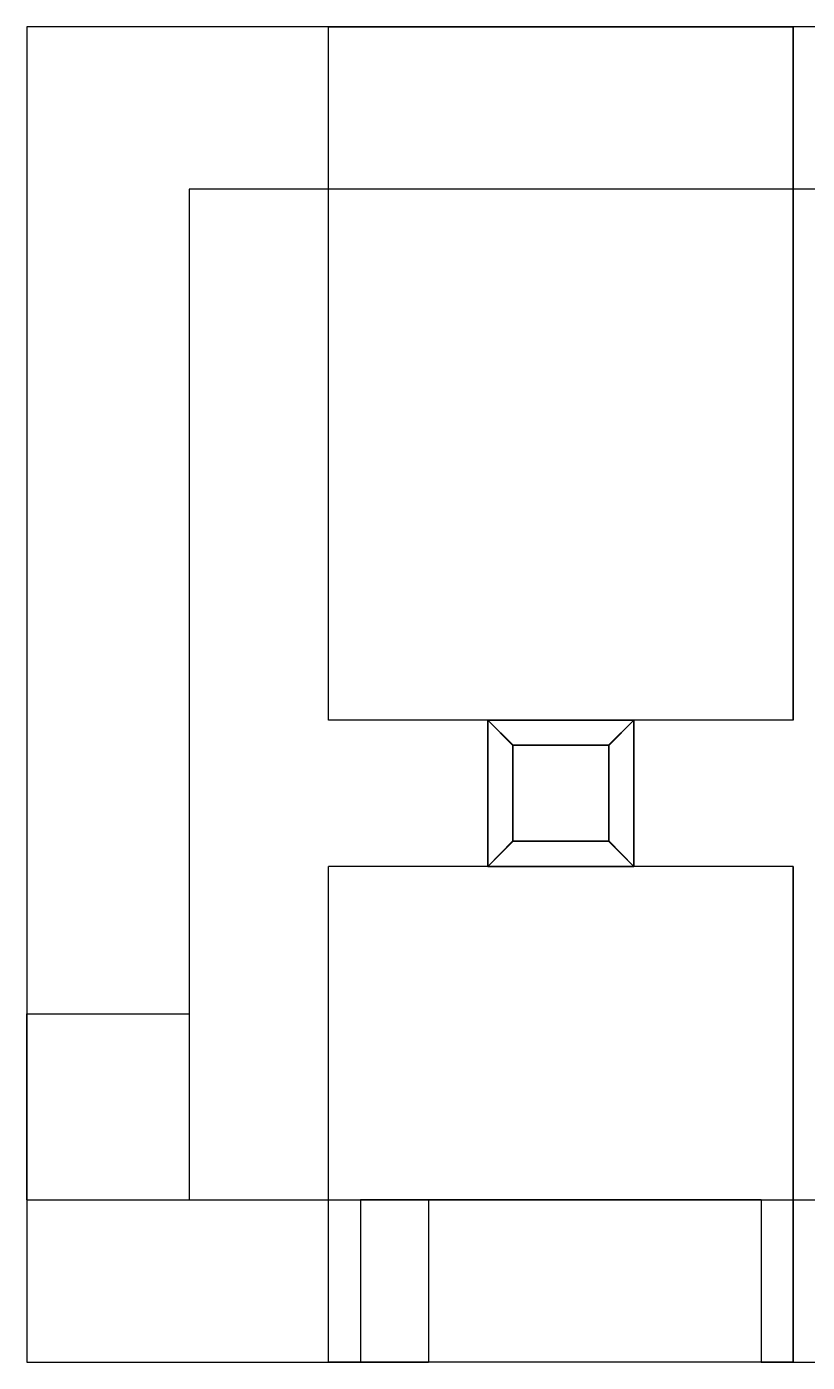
# Model space of a CAD drawing. Header units: millimetres. Extents: x 8.2 to 62.6, y 389.2 to 443.4.
# Drawn here: x 25.66 to 29.08, y 392.36 to 398.21 of the extents above; entities that cross this region are included whole.
import ezdxf

# ---------------------------------------------------------------- set-up
doc = ezdxf.new("R2010")
doc.units = ezdxf.units.MM
doc.layers.add('Feature', color=7, linetype='CONTINUOUS')

msp = doc.modelspace()

# ---------------------------------------------------------------- linework, layer by layer
at = {"layer": 'Feature'}
for p, q in [((26.9858, 398.206, -62.0183), (25.665, 398.206, -62.0183)), ((25.665, 398.206, -62.0183), (25.665, 392.364, -62.0183)), ((37.9586, 398.206, -69.2319), (25.665, 398.206, -69.2319)), ((25.665, 398.206, -69.2319), (25.665, 398.206, -62.0183)), ((26.9858, 398.206, -62.0183), (25.665, 398.206, -62.0183)), ((25.665, 398.206, -69.2319), (25.665, 393.888, -69.2319)), ((37.9586, 398.206, -69.2319), (25.665, 398.206, -69.2319)), ((25.665, 398.206, -62.0183), (25.665, 392.364, -62.0183)), ((25.665, 398.206, -69.2319), (25.665, 398.206, -62.0183)), ((25.665, 398.206, -69.2319), (25.665, 393.888, -69.2319)), ((26.9858, 395.173, -62.0183), (26.9858, 398.206, -62.6533)), ((26.9858, 398.206, -62.6533), (26.9858, 398.206, -62.0183)), ((26.9858, 395.173, -62.0183), (26.9858, 398.206, -62.0183)), ((26.9858, 395.173, -62.0183), (26.9858, 398.206, -62.0183)), ((26.9858, 398.206, -62.6533), (26.9858, 398.206, -62.0183)), ((26.9858, 398.206, -62.6533), (29.0178, 398.206, -62.6533)), ((26.9858, 395.173, -62.0183), (26.9858, 398.206, -62.6533)), ((26.9858, 398.206, -62.6533), (29.0178, 398.206, -62.6533)), ((29.0178, 395.173, -62.0183), (29.0178, 398.206, -62.6533)), ((29.0178, 398.206, -62.0183), (29.0178, 395.173, -62.0183)), ((29.0178, 398.206, -62.6533), (29.0178, 398.206, -62.0183)), ((29.5258, 398.206, -62.0183), (29.0178, 398.206, -62.0183)), ((29.0178, 398.206, -62.0183), (29.0178, 395.173, -62.0183)), ((29.0178, 398.206, -62.6533), (29.0178, 398.206, -62.0183)), ((29.5258, 398.206, -62.0183), (29.0178, 398.206, -62.0183)), ((29.0178, 395.173, -62.0183), (29.0178, 398.206, -62.6533)), ((26.3762, 397.495, -69.2319), (26.3762, 393.888, -69.2319)), ((26.3762, 397.495, -69.2319), (26.3762, 397.495, -62.7295)), ((26.3762, 397.495, -62.7295), (26.3762, 393.075, -62.7295)), ((37.2474, 397.495, -69.2319), (26.3762, 397.495, -69.2319)), ((26.3762, 397.495, -69.2319), (26.3762, 393.888, -69.2319)), ((37.2474, 397.495, -62.7295), (26.3762, 397.495, -62.7295)), ((26.3762, 397.495, -69.2319), (26.3762, 397.495, -62.7295)), ((37.2474, 397.495, -69.2319), (26.3762, 397.495, -69.2319)), ((26.3762, 397.495, -62.7295), (26.3762, 393.075, -62.7295)), ((37.2474, 397.495, -62.7295), (26.3762, 397.495, -62.7295)), ((27.6818, 395.173, -62.0183), (26.9858, 395.173, -62.0183)), ((27.6818, 395.173, -62.0183), (26.9858, 395.173, -62.0183)), ((27.6818, 394.533, -62.0183), (27.6818, 395.173, -62.0183)), ((27.6818, 395.173, -68.7239), (27.6818, 394.533, -68.7239)), ((27.791, 395.064, -69.0239), (27.6818, 395.173, -68.7239)), ((28.3218, 395.173, -68.7239), (27.6818, 395.173, -68.7239)), ((27.791, 395.064, -69.0239), (27.6818, 395.173, -68.7239)), ((27.6818, 394.533, -62.7295), (27.6818, 395.173, -62.7295)), ((27.6818, 395.173, -68.7239), (27.6818, 395.173, -62.7295)), ((27.6818, 395.173, -68.7239), (27.6818, 394.533, -68.7239)), ((27.6818, 395.173, -68.7239), (27.6818, 395.173, -62.7295)), ((27.6818, 395.173, -62.7295), (28.3218, 395.173, -62.7295)), ((28.3218, 395.173, -68.7239), (27.6818, 395.173, -68.7239)), ((27.6818, 395.173, -62.7295), (28.3218, 395.173, -62.7295)), ((27.6818, 394.533, -62.7295), (27.6818, 395.173, -62.7295)), ((28.3218, 395.173, -62.0183), (27.6818, 395.173, -62.0183)), ((27.6818, 395.173, -59.3259), (27.6818, 394.533, -59.3259)), ((27.7928, 395.063, -59.0211), (27.6818, 395.173, -59.3259)), ((28.3218, 395.173, -59.3259), (27.6818, 395.173, -59.3259)), ((27.7928, 395.063, -59.0211), (27.6818, 395.173, -59.3259)), ((28.3218, 395.173, -62.0183), (27.6818, 395.173, -62.0183)), ((27.6818, 395.173, -62.0183), (27.6818, 395.173, -59.3259)), ((28.3218, 395.173, -59.3259), (27.6818, 395.173, -59.3259)), ((27.6818, 394.533, -62.0183), (27.6818, 395.173, -62.0183)), ((27.6818, 395.173, -59.3259), (27.6818, 394.533, -59.3259)), ((27.6818, 395.173, -62.0183), (27.6818, 395.173, -59.3259)), ((28.2109, 395.063, -59.0211), (28.3218, 395.173, -59.3259)), ((28.2109, 395.063, -59.0211), (28.3218, 395.173, -59.3259)), ((28.2126, 395.064, -69.0239), (28.3218, 395.173, -68.7239)), ((28.2126, 395.064, -69.0239), (28.3218, 395.173, -68.7239)), ((29.0178, 395.173, -62.0183), (28.3218, 395.173, -62.0183)), ((28.3218, 395.173, -62.0183), (28.3218, 394.533, -62.0183)), ((28.3218, 394.533, -68.7239), (28.3218, 395.173, -68.7239)), ((28.3218, 395.173, -68.7239), (28.3218, 395.173, -62.7295)), ((28.3218, 395.173, -68.7239), (28.3218, 395.173, -62.7295)), ((28.3218, 395.173, -62.7295), (28.3218, 394.533, -62.7295)), ((28.3218, 394.533, -68.7239), (28.3218, 395.173, -68.7239)), ((28.3218, 395.173, -62.7295), (28.3218, 394.533, -62.7295)), ((29.0178, 395.173, -62.0183), (28.3218, 395.173, -62.0183)), ((28.3218, 394.533, -59.3259), (28.3218, 395.173, -59.3259)), ((28.3218, 395.173, -62.0183), (28.3218, 395.173, -59.3259)), ((28.3218, 395.173, -62.0183), (28.3218, 394.533, -62.0183)), ((28.3218, 395.173, -62.0183), (28.3218, 395.173, -59.3259)), ((28.3218, 394.533, -59.3259), (28.3218, 395.173, -59.3259)), ((27.791, 395.064, -69.0239), (27.791, 394.643, -69.0239)), ((28.2126, 395.064, -69.0239), (27.791, 395.064, -69.0239)), ((27.791, 395.064, -69.0239), (27.791, 394.643, -69.0239)), ((28.2126, 395.064, -69.0239), (27.791, 395.064, -69.0239)), ((27.7928, 395.063, -59.0211), (28.2109, 395.063, -59.0211)), ((27.7928, 394.644, -59.0211), (27.7928, 395.063, -59.0211)), ((27.7928, 394.644, -59.0211), (27.7928, 395.063, -59.0211)), ((27.7928, 395.063, -59.0211), (28.2109, 395.063, -59.0211)), ((28.2109, 395.063, -59.0211), (28.2109, 394.644, -59.0211)), ((28.2109, 395.063, -59.0211), (28.2109, 394.644, -59.0211)), ((28.2126, 394.643, -69.0239), (28.2126, 395.064, -69.0239)), ((28.2126, 394.643, -69.0239), (28.2126, 395.064, -69.0239)), ((27.7928, 394.644, -59.0211), (27.6818, 394.533, -59.3259)), ((27.7928, 394.644, -59.0211), (27.6818, 394.533, -59.3259)), ((27.791, 394.643, -69.0239), (27.6818, 394.533, -68.7239)), ((27.791, 394.643, -69.0239), (27.6818, 394.533, -68.7239)), ((27.791, 394.643, -69.0239), (28.2126, 394.643, -69.0239)), ((27.791, 394.643, -69.0239), (28.2126, 394.643, -69.0239)), ((28.2109, 394.644, -59.0211), (27.7928, 394.644, -59.0211)), ((28.2109, 394.644, -59.0211), (27.7928, 394.644, -59.0211)), ((28.2109, 394.644, -59.0211), (28.3218, 394.533, -59.3259)), ((28.2109, 394.644, -59.0211), (28.3218, 394.533, -59.3259)), ((28.2126, 394.643, -69.0239), (28.3218, 394.533, -68.7239)), ((28.2126, 394.643, -69.0239), (28.3218, 394.533, -68.7239)), ((26.9858, 392.364, -62.0183), (26.9858, 394.533, -62.0183)), ((27.6818, 394.533, -62.0183), (26.9858, 394.533, -62.0183)), ((26.9858, 392.364, -62.6533), (26.9858, 394.533, -62.0183)), ((26.9858, 392.364, -62.0183), (26.9858, 394.533, -62.0183)), ((26.9858, 392.364, -62.6533), (26.9858, 394.533, -62.0183)), ((27.6818, 394.533, -62.0183), (26.9858, 394.533, -62.0183)), ((27.6818, 394.533, -68.7239), (28.3218, 394.533, -68.7239)), ((27.6818, 394.533, -68.7239), (27.6818, 394.533, -62.7295)), ((28.3218, 394.533, -62.7295), (27.6818, 394.533, -62.7295)), ((27.6818, 394.533, -68.7239), (27.6818, 394.533, -62.7295)), ((27.6818, 394.533, -68.7239), (28.3218, 394.533, -68.7239)), ((28.3218, 394.533, -62.7295), (27.6818, 394.533, -62.7295)), ((28.3218, 394.533, -62.0183), (27.6818, 394.533, -62.0183)), ((27.6818, 394.533, -59.3259), (28.3218, 394.533, -59.3259)), ((27.6818, 394.533, -62.0183), (27.6818, 394.533, -59.3259)), ((28.3218, 394.533, -62.0183), (27.6818, 394.533, -62.0183)), ((27.6818, 394.533, -59.3259), (28.3218, 394.533, -59.3259)), ((27.6818, 394.533, -62.0183), (27.6818, 394.533, -59.3259)), ((29.0178, 394.533, -62.0183), (28.3218, 394.533, -62.0183)), ((28.3218, 394.533, -68.7239), (28.3218, 394.533, -62.7295)), ((28.3218, 394.533, -68.7239), (28.3218, 394.533, -62.7295)), ((29.0178, 394.533, -62.0183), (28.3218, 394.533, -62.0183)), ((28.3218, 394.533, -62.0183), (28.3218, 394.533, -59.3259)), ((28.3218, 394.533, -62.0183), (28.3218, 394.533, -59.3259)), ((29.0178, 394.533, -62.0183), (29.0178, 392.364, -62.0183)), ((29.0178, 392.364, -62.6533), (29.0178, 394.533, -62.0183)), ((29.0178, 394.533, -62.0183), (29.0178, 392.364, -62.0183)), ((29.0178, 392.364, -62.6533), (29.0178, 394.533, -62.0183)), ((25.665, 393.888, -69.2319), (26.3762, 393.888, -69.2319)), ((25.665, 393.888, -65.0917), (25.665, 393.888, -69.2319)), ((25.665, 393.075, -65.9045), (25.665, 393.888, -65.0917)), ((25.665, 393.888, -65.0917), (26.3762, 393.888, -65.0917)), ((25.665, 393.888, -65.0917), (25.665, 393.888, -69.2319)), ((25.665, 393.888, -69.2319), (26.3762, 393.888, -69.2319)), ((25.665, 393.075, -65.9045), (25.665, 393.888, -65.0917)), ((25.665, 393.888, -65.0917), (26.3762, 393.888, -65.0917)), ((26.3762, 393.888, -65.0917), (26.3762, 393.075, -65.9045)), ((26.3762, 393.888, -69.2319), (26.3762, 393.888, -65.0917)), ((26.3762, 393.888, -69.2319), (26.3762, 393.888, -65.0917)), ((26.3762, 393.888, -65.0917), (26.3762, 393.075, -65.9045)), ((25.665, 393.075, -69.2319), (25.665, 393.075, -65.9045)), ((25.665, 393.075, -69.2319), (25.665, 392.364, -69.2319)), ((25.665, 393.075, -69.2319), (27.1255, 393.075, -69.2319)), ((25.665, 393.075, -69.2319), (25.665, 393.075, -65.9045)), ((25.665, 393.075, -65.9045), (26.3762, 393.075, -65.9045)), ((25.665, 393.075, -69.2319), (27.1255, 393.075, -69.2319)), ((25.665, 393.075, -69.2319), (25.665, 392.364, -69.2319)), ((25.665, 393.075, -65.9045), (26.3762, 393.075, -65.9045)), ((26.3762, 393.075, -65.9045), (26.3762, 393.075, -62.7295)), ((26.3762, 393.075, -65.9045), (26.3762, 393.075, -62.7295)), ((26.3762, 393.075, -62.7295), (37.2474, 393.075, -62.7295)), ((26.3762, 393.075, -62.7295), (37.2474, 393.075, -62.7295)), ((28.8781, 393.075, -65.2949), (27.1255, 393.075, -65.2949)), ((27.1255, 393.075, -65.2949), (27.1255, 393.075, -68.0361)), ((27.1255, 393.075, -68.0361), (27.4234, 393.075, -68.2159)), ((27.4234, 393.075, -68.2159), (27.1255, 393.075, -69.2319)), ((27.1255, 393.075, -69.2319), (27.1255, 392.364, -69.2319)), ((27.1255, 393.075, -65.2949), (27.1255, 392.364, -65.2949)), ((28.8781, 393.075, -65.2949), (27.1255, 393.075, -65.2949)), ((27.1255, 393.075, -68.0361), (27.1255, 392.364, -68.0361)), ((27.1255, 393.075, -65.2949), (27.1255, 393.075, -68.0361)), ((27.1255, 393.075, -65.2949), (27.1255, 392.364, -65.2949)), ((27.1255, 393.075, -68.0361), (27.4234, 393.075, -68.2159)), ((27.1255, 393.075, -68.0361), (27.1255, 392.364, -68.0361)), ((27.1255, 393.075, -69.2319), (27.1255, 392.364, -69.2319)), ((27.4234, 393.075, -68.2159), (27.1255, 393.075, -69.2319)), ((27.4234, 393.075, -68.2159), (27.4234, 392.364, -68.2159)), ((27.4234, 393.075, -68.2159), (27.4234, 392.364, -68.2159)), ((28.8781, 393.075, -69.2319), (28.8781, 392.364, -69.2319)), ((28.8781, 393.075, -69.2319), (34.7455, 393.075, -69.2319)), ((28.8781, 393.075, -69.2319), (34.7455, 393.075, -69.2319)), ((28.8781, 393.075, -69.2319), (28.8781, 393.075, -65.2949)), ((28.8781, 393.075, -65.2949), (28.8781, 392.364, -65.2949)), ((28.8781, 393.075, -69.2319), (28.8781, 393.075, -65.2949)), ((28.8781, 393.075, -69.2319), (28.8781, 392.364, -69.2319)), ((28.8781, 393.075, -65.2949), (28.8781, 392.364, -65.2949)), ((25.665, 392.364, -62.0183), (26.9858, 392.364, -62.0183)), ((25.665, 392.364, -62.0183), (26.9858, 392.364, -62.0183)), ((25.665, 392.364, -69.2319), (25.665, 392.364, -62.0183)), ((25.665, 392.364, -69.2319), (27.1255, 392.364, -69.2319)), ((25.665, 392.364, -69.2319), (25.665, 392.364, -62.0183)), ((25.665, 392.364, -69.2319), (27.1255, 392.364, -69.2319)), ((29.0178, 392.364, -62.6533), (26.9858, 392.364, -62.6533)), ((26.9858, 392.364, -62.6533), (26.9858, 392.364, -62.0183)), ((26.9858, 392.364, -62.6533), (26.9858, 392.364, -62.0183)), ((29.0178, 392.364, -62.6533), (26.9858, 392.364, -62.6533)), ((27.4234, 392.364, -68.2159), (27.1255, 392.364, -69.2319)), ((27.1255, 392.364, -68.0361), (27.4234, 392.364, -68.2159)), ((27.1255, 392.364, -65.2949), (27.1255, 392.364, -68.0361)), ((28.8781, 392.364, -65.2949), (27.1255, 392.364, -65.2949)), ((28.8781, 392.364, -65.2949), (27.1255, 392.364, -65.2949)), ((27.1255, 392.364, -65.2949), (27.1255, 392.364, -68.0361)), ((27.1255, 392.364, -68.0361), (27.4234, 392.364, -68.2159)), ((27.4234, 392.364, -68.2159), (27.1255, 392.364, -69.2319)), ((28.8781, 392.364, -69.2319), (34.7455, 392.364, -69.2319)), ((28.8781, 392.364, -69.2319), (28.8781, 392.364, -65.2949)), ((28.8781, 392.364, -69.2319), (34.7455, 392.364, -69.2319)), ((28.8781, 392.364, -69.2319), (28.8781, 392.364, -65.2949)), ((29.0178, 392.364, -62.0183), (29.5258, 392.364, -62.0183)), ((29.0178, 392.364, -62.0183), (29.5258, 392.364, -62.0183)), ((29.0178, 392.364, -62.6533), (29.0178, 392.364, -62.0183)), ((29.0178, 392.364, -62.6533), (29.0178, 392.364, -62.0183))]:
    msp.add_line(p, q, dxfattribs=at)

doc.saveas('drawing.dxf')
